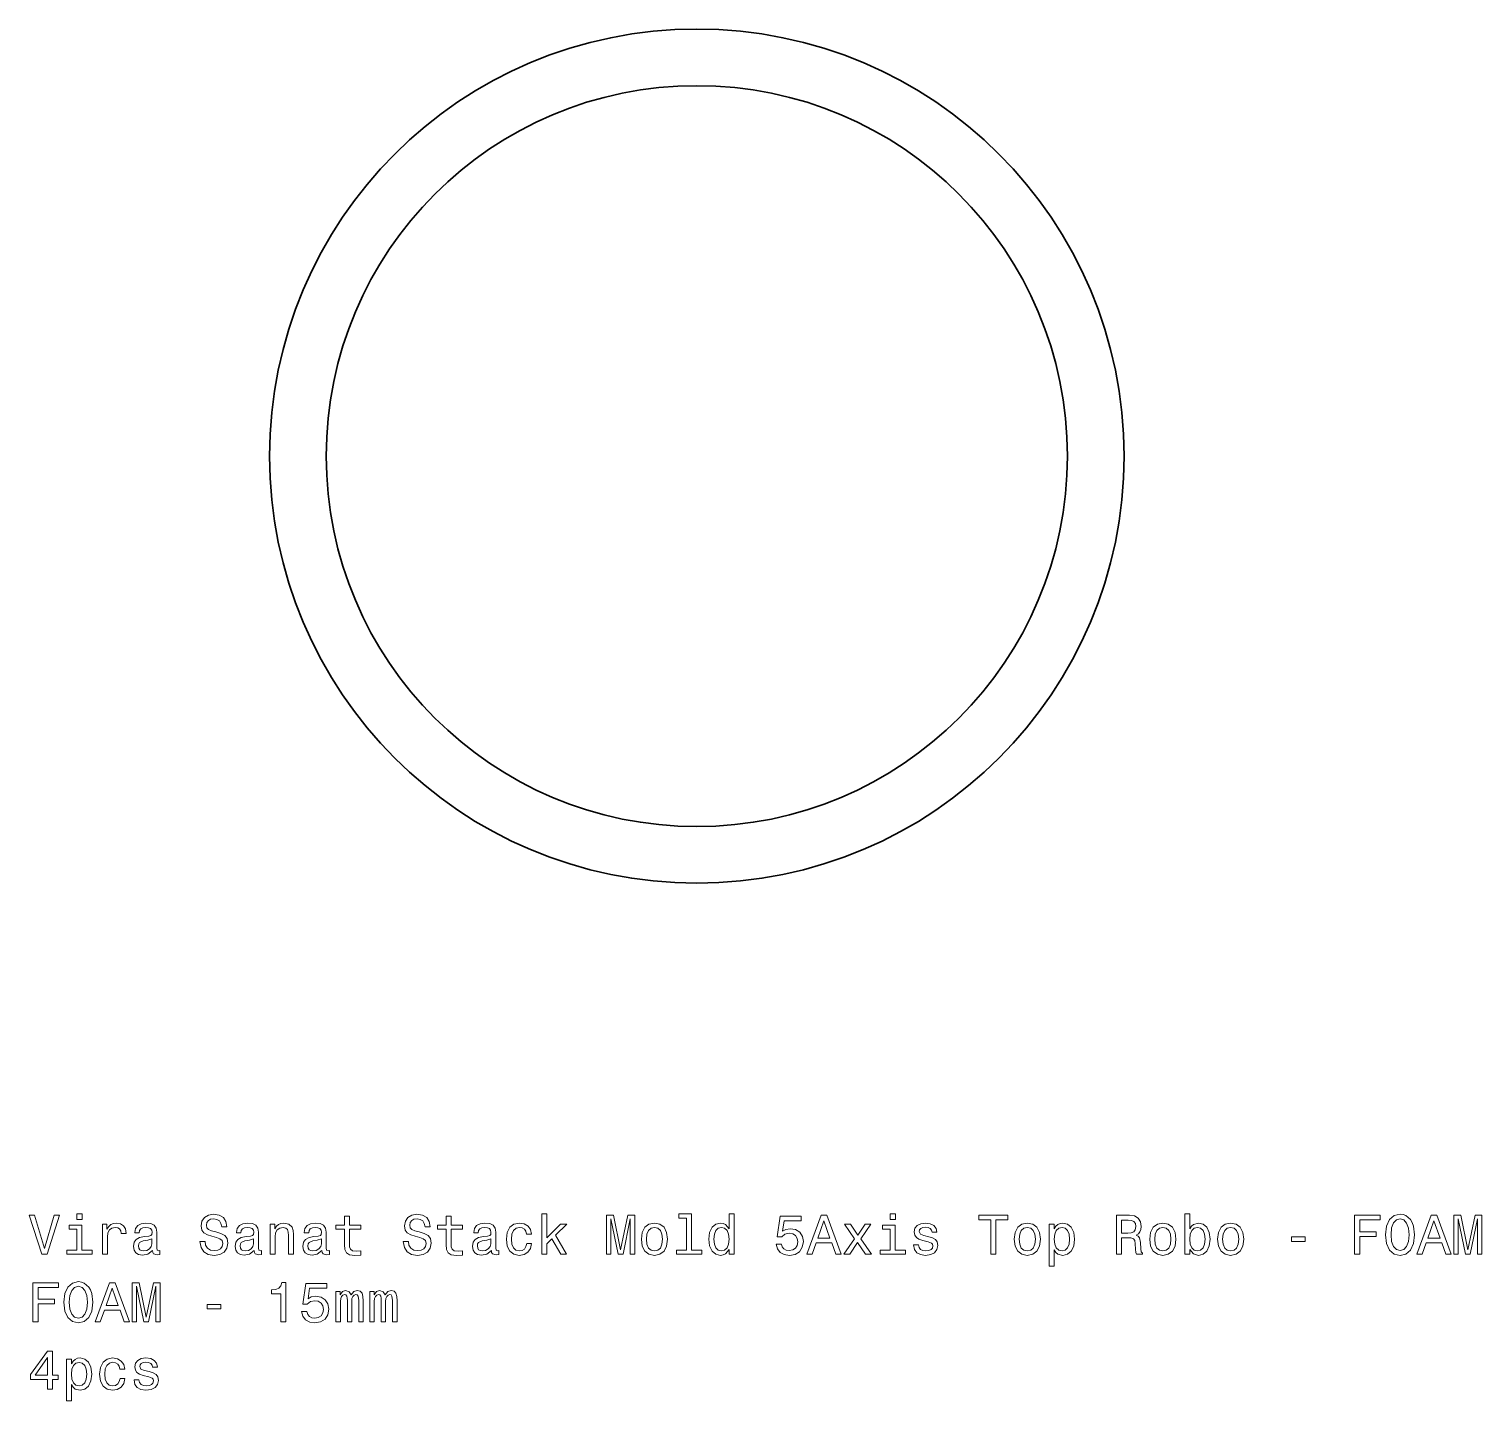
# Model space of a CAD drawing. Extents: x -193 to 550, y -379 to 324.
import ezdxf

# ---------------------------------------------------------------- set-up
doc = ezdxf.new("R2010")
doc.units = 0

msp = doc.modelspace()

# ---------------------------------------------------------------- linework, layer by layer
at = {"color": 7, "lineweight": 13}
for points in [[(-180.439621, -283.760529), (-185.454041, -300.792206), (-190.612534, -283.760529), (-193.350296, -283.760529), (-186.894958, -303.789337), (-184.013107, -303.789337), (-177.701874, -283.760529)], [(-166.318588, -301.656769), (-166.318588, -288.832581), (-172.831558, -288.832581), (-172.831558, -290.993958), (-168.854614, -290.993958), (-168.854614, -301.656769), (-174.041931, -301.656769), (-174.041931, -303.789337), (-161.073639, -303.789337), (-161.073639, -301.656769)], [(-166.232132, -283.097687), (-168.912247, -283.097687), (-168.912247, -285.979553), (-166.232132, -285.979553)], [(-155.771042, -303.789337), (-153.235016, -303.789337), (-153.235016, -294.942078), (-152.975647, -292.809509), (-152.197556, -291.282135), (-150.929535, -290.359955), (-149.229248, -290.042938), (-147.961243, -290.244659), (-147.010223, -290.821045), (-146.433868, -291.800873), (-146.232132, -293.126526), (-143.667297, -293.126526), (-144.013123, -290.792206), (-144.964127, -289.120758), (-146.549133, -288.112091), (-148.71051, -287.766296), (-150.180267, -287.996826), (-151.448273, -288.573212), (-152.572189, -289.55304), (-153.465561, -290.878662), (-153.465561, -288.313843), (-155.771042, -288.313843)], [(-130.180267, -301.772034), (-130.180267, -301.85849), (-130.036163, -302.838318), (-129.603882, -303.529968), (-127.78833, -304.077515), (-126.376221, -303.846985), (-126.376221, -301.887329), (-126.981415, -301.973785), (-127.78833, -301.599121), (-127.932419, -300.446411), (-127.932419, -292.434875), (-128.278244, -290.388763), (-129.286896, -288.947845), (-131.044815, -288.083282), (-133.523193, -287.766296), (-135.943939, -288.112091), (-137.730682, -289.091919), (-138.854614, -290.619324), (-139.229248, -292.636597), (-139.229248, -292.809509), (-136.952591, -292.809509), (-136.750854, -291.599121), (-136.116852, -290.734589), (-135.079391, -290.215851), (-133.60965, -290.01413), (-132.19754, -290.158203), (-131.188904, -290.590485), (-130.58371, -291.339783), (-130.381989, -292.377228), (-130.497253, -293.587616), (-130.958359, -294.19281), (-132.111099, -294.480988), (-134.272476, -294.711517), (-136.750854, -295.230255), (-138.508789, -296.152435), (-139.546249, -297.593384), (-139.863251, -299.725922), (-139.575073, -301.62796), (-138.681702, -303.04007), (-137.240784, -303.933441), (-135.252304, -304.250427), (-132.572189, -303.645233)], [(-103.263832, -297.189911), (-105.886314, -297.189911), (-105.309944, -300.244659), (-103.869019, -302.492493), (-101.650002, -303.846985), (-98.652885, -304.336884), (-95.684586, -303.875793), (-93.465561, -302.607788), (-92.053459, -300.619324), (-91.534729, -297.996826), (-91.967003, -295.633728), (-93.177383, -294.106354), (-95.137032, -293.097687), (-97.759514, -292.348419), (-100.007355, -291.800873), (-101.477089, -291.16687), (-102.312828, -290.244659), (-102.572189, -288.803741), (-102.312828, -287.506927), (-101.563545, -286.5271), (-100.410812, -285.864258), (-98.825798, -285.633728), (-97.21196, -285.921906), (-95.943947, -286.700012), (-95.108215, -287.996826), (-94.704758, -289.754761), (-92.082275, -289.754761), (-92.082275, -289.697113), (-92.543373, -286.98819), (-93.897842, -284.970886), (-96.030403, -283.702881), (-98.912247, -283.270599), (-101.505913, -283.702881), (-103.523201, -284.913269), (-104.82003, -286.786469), (-105.281128, -289.207214), (-104.906487, -291.368591), (-103.811386, -292.838318), (-102.082275, -293.818146), (-99.71917, -294.567444), (-97.384872, -295.230255), (-95.626945, -295.864258), (-94.560661, -296.786469), (-94.186028, -298.285004), (-94.531845, -299.812378), (-95.425217, -300.965118), (-96.779686, -301.685577), (-98.537613, -301.916138), (-100.497261, -301.599121), (-101.995827, -300.676941), (-102.946831, -299.178375)], [(-78.134155, -301.772034), (-78.134155, -301.85849), (-77.990059, -302.838318), (-77.557785, -303.529968), (-75.742226, -304.077515), (-74.330116, -303.846985), (-74.330116, -301.887329), (-74.93531, -301.973785), (-75.742226, -301.599121), (-75.886314, -300.446411), (-75.886314, -292.434875), (-76.23214, -290.388763), (-77.240784, -288.947845), (-78.998711, -288.083282), (-81.477097, -287.766296), (-83.897842, -288.112091), (-85.684586, -289.091919), (-86.808502, -290.619324), (-87.183144, -292.636597), (-87.183144, -292.809509), (-84.906487, -292.809509), (-84.704758, -291.599121), (-84.070755, -290.734589), (-83.033287, -290.215851), (-81.563545, -290.01413), (-80.151443, -290.158203), (-79.142799, -290.590485), (-78.537613, -291.339783), (-78.335884, -292.377228), (-78.451157, -293.587616), (-78.912254, -294.19281), (-80.064987, -294.480988), (-82.226372, -294.711517), (-84.704758, -295.230255), (-86.462685, -296.152435), (-87.500145, -297.593384), (-87.817154, -299.725922), (-87.528969, -301.62796), (-86.635597, -303.04007), (-85.194672, -303.933441), (-83.2062, -304.250427), (-80.526085, -303.645233)], [(-69.978539, -303.789337), (-67.442513, -303.789337), (-67.442513, -294.855621), (-67.183144, -292.809509), (-66.347412, -291.310944), (-65.050583, -290.388763), (-63.321472, -290.042938), (-61.938187, -290.331116), (-61.073639, -291.109222), (-60.641357, -292.406067), (-60.497269, -294.135162), (-60.497269, -303.789337), (-57.961243, -303.789337), (-57.961243, -293.616425), (-58.076523, -291.570313), (-58.595245, -289.870026), (-60.295532, -288.313843), (-62.946838, -287.766296), (-64.41658, -287.968018), (-65.655762, -288.515564), (-66.722054, -289.437744), (-67.557785, -290.676941), (-67.557785, -288.313843), (-69.978539, -288.313843)], [(-43.436737, -301.772034), (-43.436737, -301.85849), (-43.292648, -302.838318), (-42.860367, -303.529968), (-41.044815, -304.077515), (-39.632706, -303.846985), (-39.632706, -301.887329), (-40.2379, -301.973785), (-41.044815, -301.599121), (-41.188904, -300.446411), (-41.188904, -292.434875), (-41.534729, -290.388763), (-42.543365, -288.947845), (-44.3013, -288.083282), (-46.779678, -287.766296), (-49.200439, -288.112091), (-50.987183, -289.091919), (-52.111099, -290.619324), (-52.485733, -292.636597), (-52.485733, -292.809509), (-50.209076, -292.809509), (-50.007355, -291.599121), (-49.373337, -290.734589), (-48.335876, -290.215851), (-46.866135, -290.01413), (-45.454041, -290.158203), (-44.445389, -290.590485), (-43.840195, -291.339783), (-43.638474, -292.377228), (-43.753754, -293.587616), (-44.214844, -294.19281), (-45.367584, -294.480988), (-47.528961, -294.711517), (-50.007355, -295.230255), (-51.765274, -296.152435), (-52.802734, -297.593384), (-53.119736, -299.725922), (-52.831558, -301.62796), (-51.938187, -303.04007), (-50.497269, -303.933441), (-48.508789, -304.250427), (-45.828674, -303.645233)], [(-31.880539, -290.993958), (-31.880539, -298.746124), (-31.707626, -301.253326), (-30.900711, -302.982422), (-29.28688, -303.991058), (-26.549133, -304.336884), (-23.552017, -304.19281), (-23.552017, -302.002594), (-25.742218, -302.175507), (-27.730682, -301.944946), (-28.796967, -301.224487), (-29.258057, -300.01413), (-29.344513, -298.313843), (-29.344513, -290.993958), (-23.552017, -290.993958), (-23.552017, -288.832581), (-29.344513, -288.832581), (-29.344513, -284.308075), (-31.880539, -284.308075), (-31.880539, -288.832581), (-36.260941, -288.832581), (-36.260941, -290.993958)], [(0.8284, -297.189911), (-1.794067, -297.189911), (-1.217712, -300.244659), (0.223221, -302.492493), (2.44223, -303.846985), (5.439362, -304.336884), (8.407654, -303.875793), (10.626678, -302.607788), (12.038773, -300.619324), (12.55751, -297.996826), (12.125229, -295.633728), (10.914856, -294.106354), (8.9552, -293.097687), (6.332733, -292.348419), (4.084885, -291.800873), (2.615143, -291.16687), (1.779419, -290.244659), (1.52005, -288.803741), (1.779419, -287.506927), (2.528687, -286.5271), (3.681427, -285.864258), (5.266449, -285.633728), (6.88028, -285.921906), (8.148285, -286.700012), (8.984024, -287.996826), (9.387482, -289.754761), (12.009964, -289.754761), (12.009964, -289.697113), (11.548859, -286.98819), (10.194397, -284.970886), (8.061829, -283.702881), (5.179993, -283.270599), (2.586334, -283.702881), (0.569031, -284.913269), (-0.727798, -286.786469), (-1.188889, -289.207214), (-0.81424, -291.368591), (0.280853, -292.838318), (2.009964, -293.818146), (4.373077, -294.567444), (6.707367, -295.230255), (8.465286, -295.864258), (9.53157, -296.786469), (9.906219, -298.285004), (9.560394, -299.812378), (8.667023, -300.965118), (7.312561, -301.685577), (5.554626, -301.916138), (3.594971, -301.599121), (2.09642, -300.676941), (1.145401, -299.178375)], [(20.165588, -290.993958), (20.165588, -298.746124), (20.338501, -301.253326), (21.145416, -302.982422), (22.759247, -303.991058), (25.496994, -304.336884), (28.49411, -304.19281), (28.49411, -302.002594), (26.303909, -302.175507), (24.315445, -301.944946), (23.249161, -301.224487), (22.788071, -300.01413), (22.701614, -298.313843), (22.701614, -290.993958), (28.49411, -290.993958), (28.49411, -288.832581), (22.701614, -288.832581), (22.701614, -284.308075), (20.165588, -284.308075), (20.165588, -288.832581), (15.785187, -288.832581), (15.785187, -290.993958)], [(43.306808, -301.772034), (43.306808, -301.85849), (43.450897, -302.838318), (43.883179, -303.529968), (45.69873, -304.077515), (47.11084, -303.846985), (47.11084, -301.887329), (46.505646, -301.973785), (45.69873, -301.599121), (45.554642, -300.446411), (45.554642, -292.434875), (45.208817, -290.388763), (44.20018, -288.947845), (42.442245, -288.083282), (39.963867, -287.766296), (37.543106, -288.112091), (35.756363, -289.091919), (34.632446, -290.619324), (34.257813, -292.636597), (34.257813, -292.809509), (36.53447, -292.809509), (36.736191, -291.599121), (37.370209, -290.734589), (38.407669, -290.215851), (39.877411, -290.01413), (41.289505, -290.158203), (42.298157, -290.590485), (42.903351, -291.339783), (43.105072, -292.377228), (42.989792, -293.587616), (42.528702, -294.19281), (41.375961, -294.480988), (39.214584, -294.711517), (36.736191, -295.230255), (34.978271, -296.152435), (33.940811, -297.593384), (33.62381, -299.725922), (33.911987, -301.62796), (34.805359, -303.04007), (36.246277, -303.933441), (38.234756, -304.250427), (40.914871, -303.645233)], [(61.318329, -293.443512), (63.825531, -293.443512), (63.306793, -291.138031), (62.067627, -289.322479), (60.13678, -288.198547), (57.629578, -287.766296), (54.863007, -288.342651), (52.759262, -289.956482), (51.433609, -292.578949), (50.972519, -296.094818), (51.404785, -299.581848), (52.701614, -302.175507), (54.747726, -303.789337), (57.543121, -304.336884), (60.0215, -303.904602), (61.952332, -302.694244), (63.277985, -300.792206), (63.85437, -298.256195), (61.433609, -298.256195), (61.001328, -299.870026), (60.194412, -301.080414), (59.041672, -301.829681), (57.629578, -302.060242), (55.871643, -301.685577), (54.603638, -300.532867), (53.825546, -298.659668), (53.566177, -296.008362), (53.825546, -293.414703), (54.632462, -291.541504), (55.929291, -290.388763), (57.629578, -289.985291), (59.128128, -290.244659), (60.25206, -290.907501), (61.001328, -292.002594)], [(69.156952, -303.789337), (71.692993, -303.789337), (71.692993, -298.342651), (74.344269, -295.777802), (78.897583, -303.789337), (81.75061, -303.789337), (76.073395, -294.019897), (81.894714, -288.313843), (78.695862, -288.313843), (71.692993, -295.287903), (71.692993, -283.097687), (69.156952, -283.097687)], [(102.269318, -303.789337), (104.488342, -303.789337), (104.488342, -285.633728), (108.234741, -303.789337), (110.713135, -303.789337), (114.430725, -285.633728), (114.430725, -303.789337), (116.678558, -303.789337), (116.678558, -283.789337), (113.162689, -283.789337), (109.473938, -301.426239), (105.813995, -283.789337), (102.269318, -283.789337)], [(120.107941, -296.065979), (120.569031, -299.581848), (121.894684, -302.175507), (123.998444, -303.789337), (126.822632, -304.336884), (129.618011, -303.789337), (131.721771, -302.204315), (133.047424, -299.610657), (133.537323, -296.065979), (133.047424, -292.55014), (131.721771, -289.927673), (129.618011, -288.342651), (126.822632, -287.766296), (123.998444, -288.342651), (121.894684, -289.956482), (120.569031, -292.55014)], [(122.701599, -296.03717), (122.960968, -293.443512), (123.767883, -291.570313), (125.064697, -290.417572), (126.822632, -290.01413), (128.551758, -290.417572), (129.848572, -291.541504), (130.655487, -293.443512), (130.943665, -296.03717), (130.655487, -298.659668), (129.848572, -300.561676), (128.551758, -301.714417), (126.822632, -302.08905), (125.064697, -301.714417), (123.767883, -300.561676), (122.960968, -298.659668)], [(143.249146, -285.230255), (143.249146, -301.656769), (138.03299, -301.656769), (138.03299, -303.789337), (150.972473, -303.789337), (150.972473, -301.656769), (145.785156, -301.656769), (145.785156, -283.097687), (139.272186, -283.097687), (139.272186, -285.230255)], [(165.064697, -301.3974), (165.064697, -303.789337), (167.600708, -303.789337), (167.600708, -283.097687), (165.093506, -283.097687), (165.093506, -290.676941), (163.162689, -288.486755), (161.98111, -287.968018), (160.626648, -287.766296), (158.177094, -288.342651), (156.275055, -289.956482), (155.035889, -292.55014), (154.603607, -296.03717), (155.035889, -299.5242), (156.275055, -302.146698), (158.177094, -303.789337), (160.626648, -304.336884), (161.98111, -304.135162), (163.191498, -303.616425)], [(161.058929, -290.042938), (162.730408, -290.446411), (163.998413, -291.570313), (164.747681, -293.443512), (165.035889, -296.03717), (164.747681, -298.659668), (163.998413, -300.532867), (162.730408, -301.685577), (161.058929, -302.060242), (159.473907, -301.685577), (158.26355, -300.532867), (157.456635, -298.630829), (157.197266, -296.03717), (157.456635, -293.472321), (158.26355, -291.599121), (159.473907, -290.446411)], [(189.070435, -298.573212), (189.704437, -300.93631), (191.116547, -302.780701), (193.191467, -303.933441), (195.842773, -304.365692), (198.753448, -303.846985), (201.03009, -302.434875), (202.471008, -300.187042), (203.018555, -297.305176), (202.528656, -294.625061), (201.145355, -292.521332), (198.983978, -291.16687), (196.188599, -290.676941), (194.027222, -291.022766), (192.355743, -291.973785), (193.162659, -286.584717), (201.923462, -286.584717), (201.923462, -284.221619), (191.231812, -284.221619), (189.64682, -294.826813), (191.952271, -294.826813), (193.623749, -293.472321), (195.756317, -292.982422), (197.600708, -293.299438), (199.012787, -294.221619), (199.906158, -295.633728), (200.223175, -297.44928), (199.906158, -299.264832), (198.983978, -300.676941), (197.571869, -301.570313), (195.756317, -301.887329), (194.228943, -301.685577), (193.047394, -301.022766), (192.182831, -299.985291), (191.750549, -298.573212)], [(204.805298, -303.789337), (207.456604, -303.789337), (209.560333, -297.91037), (217.54306, -297.91037), (219.64679, -303.789337), (222.355743, -303.789337), (215.035858, -283.760529), (212.096375, -283.760529)], [(210.482544, -295.460815), (213.566101, -286.642365), (216.649689, -295.460815)], [(226.793762, -303.789337), (230.770721, -297.766296), (234.862915, -303.789337), (237.917694, -303.789337), (232.384552, -295.806641), (237.600677, -288.313843), (234.661194, -288.313843), (230.885986, -293.933441), (227.110779, -288.313843), (224.113647, -288.313843), (229.243317, -295.835449), (223.82547, -303.789337)], [(250.050232, -301.656769), (250.050232, -288.832581), (243.537262, -288.832581), (243.537262, -290.993958), (247.514221, -290.993958), (247.514221, -301.656769), (242.326904, -301.656769), (242.326904, -303.789337), (255.295197, -303.789337), (255.295197, -301.656769)], [(250.136688, -283.097687), (247.456573, -283.097687), (247.456573, -285.979553), (250.136688, -285.979553)], [(267.226013, -294.769165), (264.776459, -294.19281), (262.960876, -293.529968), (262.355713, -292.175507), (262.528625, -291.224487), (263.133789, -290.532867), (264.113617, -290.100586), (265.525726, -289.927673), (266.880188, -290.100586), (267.946472, -290.619324), (268.638123, -291.3974), (268.9263, -292.434875), (271.404694, -292.434875), (271.404694, -292.377228), (270.972412, -290.504028), (269.790863, -289.034302), (267.946472, -288.112091), (265.525726, -287.766296), (263.076172, -288.112091), (261.289429, -289.06311), (260.165497, -290.47522), (259.819672, -292.261963), (260.079041, -293.991058), (260.885956, -295.201447), (262.211609, -296.065979), (264.142456, -296.671173), (266.966644, -297.362823), (268.69577, -298.083282), (269.15686, -298.659668), (269.329773, -299.5242), (269.070404, -300.590485), (268.378754, -301.3974), (267.254852, -301.916138), (265.756287, -302.08905), (264.171265, -301.916138), (263.018524, -301.310944), (262.240417, -300.331116), (261.923431, -298.976654), (259.473846, -298.976654), (259.877319, -301.282135), (261.058868, -302.953613), (262.932068, -303.96225), (265.525726, -304.336884), (268.23468, -303.96225), (270.223145, -302.953613), (271.433502, -301.339783), (271.865784, -299.236023), (271.548798, -297.420471), (270.655426, -296.181274), (269.185669, -295.374359)], [(298.983917, -303.789337), (301.635223, -303.789337), (301.635223, -286.210083), (307.687103, -286.210083), (307.687103, -283.789337), (292.903229, -283.789337), (292.903229, -286.210083), (298.983917, -286.210083)], [(310.943573, -296.065979), (311.404663, -299.581848), (312.730316, -302.175507), (314.834076, -303.789337), (317.658264, -304.336884), (320.453644, -303.789337), (322.557404, -302.204315), (323.883026, -299.610657), (324.372955, -296.065979), (323.883026, -292.55014), (322.557404, -289.927673), (320.453644, -288.342651), (317.658264, -287.766296), (314.834076, -288.342651), (312.730316, -289.956482), (311.404663, -292.55014)], [(313.537231, -296.03717), (313.7966, -293.443512), (314.603516, -291.570313), (315.90033, -290.417572), (317.658264, -290.01413), (319.38736, -290.417572), (320.684235, -291.541504), (321.491119, -293.443512), (321.779327, -296.03717), (321.491119, -298.659668), (320.684235, -300.561676), (319.38736, -301.714417), (317.658264, -302.08905), (315.90033, -301.714417), (314.603516, -300.561676), (313.7966, -298.659668)], [(331.433502, -290.70575), (331.433502, -288.313843), (328.89743, -288.313843), (328.89743, -309.783569), (331.433502, -309.783569), (331.433502, -301.426239), (332.326874, -302.780701), (333.33548, -303.674072), (335.87149, -304.336884), (338.292267, -303.789337), (340.194305, -302.146698), (341.433502, -299.55304), (341.894562, -296.03717), (341.433502, -292.55014), (340.194305, -289.956482), (338.292267, -288.342651), (335.87149, -287.766296), (334.488251, -287.939209), (333.306671, -288.486755), (332.298004, -289.408936)], [(335.43924, -302.060242), (333.738922, -301.685577), (332.499786, -300.532867), (331.721649, -298.659668), (331.462311, -296.03717), (331.721649, -293.443512), (332.499786, -291.570313), (333.738922, -290.446411), (335.43924, -290.042938), (336.995453, -290.446411), (338.23465, -291.599121), (339.012726, -293.472321), (339.300934, -296.03717), (339.012726, -298.630829), (338.23465, -300.532867), (336.995453, -301.685577)], [(363.277863, -303.789337), (365.957977, -303.789337), (365.957977, -295.34552), (368.695709, -295.34552), (370.712982, -295.431976), (371.980988, -295.835449), (372.672638, -296.786469), (372.960846, -298.486755), (373.10495, -301.080414), (373.277863, -302.780701), (373.623688, -303.789337), (376.649567, -303.789337), (376.649567, -303.241791), (375.986786, -302.434875), (375.756195, -300.93631), (375.554474, -297.708649), (375.064606, -295.316711), (374.401764, -294.567444), (373.364288, -294.019897), (374.517059, -293.299438), (375.323944, -292.290771), (375.842682, -291.022766), (376.015594, -289.495392), (375.612152, -287.074646), (374.459381, -285.259094), (372.557404, -284.163971), (369.963715, -283.789337), (363.277863, -283.789337)], [(369.214447, -286.238892), (370.972382, -286.411804), (372.211578, -286.959351), (372.989655, -287.968018), (373.248993, -289.55304), (372.960846, -291.224487), (372.182709, -292.233154), (370.857086, -292.751862), (369.041534, -292.895966), (365.957977, -292.895966), (365.957977, -286.238892)], [(380.338348, -296.065979), (380.799469, -299.581848), (382.125092, -302.175507), (384.228851, -303.789337), (387.05307, -304.336884), (389.848419, -303.789337), (391.952179, -302.204315), (393.277802, -299.610657), (393.767731, -296.065979), (393.277802, -292.55014), (391.952179, -289.927673), (389.848419, -288.342651), (387.05307, -287.766296), (384.228851, -288.342651), (382.125092, -289.956482), (380.799469, -292.55014)], [(382.931976, -296.03717), (383.191376, -293.443512), (383.99826, -291.570313), (385.295135, -290.417572), (387.05307, -290.01413), (388.782135, -290.417572), (390.07901, -291.541504), (390.885895, -293.443512), (391.174103, -296.03717), (390.885895, -298.659668), (390.07901, -300.561676), (388.782135, -301.714417), (387.05307, -302.08905), (385.295135, -301.714417), (383.99826, -300.561676), (383.191376, -298.659668)], [(400.828278, -301.3974), (402.701447, -303.616425), (405.266266, -304.336884), (407.687042, -303.789337), (409.617889, -302.146698), (410.828278, -299.5242), (411.289337, -296.03717), (410.828278, -292.55014), (409.589081, -289.956482), (407.687042, -288.342651), (405.266266, -287.766296), (402.730255, -288.515564), (401.69278, -289.437744), (400.828278, -290.676941), (400.828278, -283.097687), (398.292206, -283.097687), (398.292206, -303.789337), (400.828278, -303.789337)], [(408.695709, -296.03717), (408.407501, -298.630829), (407.629425, -300.532867), (406.390228, -301.685577), (404.834015, -302.060242), (403.133698, -301.685577), (401.894562, -300.532867), (401.116425, -298.659668), (400.857086, -296.03717), (401.116425, -293.443512), (401.894562, -291.570313), (403.133698, -290.446411), (404.834015, -290.042938), (406.390228, -290.446411), (407.629425, -291.599121), (408.407501, -293.472321)], [(415.035736, -296.065979), (415.496857, -299.581848), (416.822479, -302.175507), (418.926239, -303.789337), (421.750458, -304.336884), (424.545807, -303.789337), (426.649567, -302.204315), (427.975189, -299.610657), (428.465118, -296.065979), (427.975189, -292.55014), (426.649567, -289.927673), (424.545807, -288.342651), (421.750458, -287.766296), (418.926239, -288.342651), (416.822479, -289.956482), (415.496857, -292.55014)], [(417.629364, -296.03717), (417.888763, -293.443512), (418.695648, -291.570313), (419.992523, -290.417572), (421.750458, -290.01413), (423.479523, -290.417572), (424.776398, -291.541504), (425.583282, -293.443512), (425.87149, -296.03717), (425.583282, -298.659668), (424.776398, -300.561676), (423.479523, -301.714417), (421.750458, -302.08905), (419.992523, -301.714417), (418.695648, -300.561676), (417.888763, -298.659668)], [(485.237396, -303.789337), (487.917572, -303.789337), (487.917572, -294.596252), (496.33255, -294.596252), (496.33255, -292.204315), (487.917572, -292.204315), (487.917572, -286.210083), (498.263336, -286.210083), (498.263336, -283.789337), (485.237396, -283.789337)], [(501.087555, -293.789337), (501.606293, -298.285004), (503.104828, -301.599121), (505.439117, -303.645233), (508.493927, -304.336884), (511.519867, -303.645233), (513.882935, -301.599121), (515.352661, -298.285004), (515.900269, -293.789337), (515.352661, -289.322479), (514.718628, -287.506927), (513.882935, -286.008362), (511.519867, -283.96225), (510.078888, -283.443512), (508.493927, -283.241791), (505.410309, -283.96225), (503.076019, -285.979553), (501.606293, -289.293671)], [(503.854156, -293.789337), (504.171112, -290.302307), (505.122162, -287.737457), (506.591888, -286.181274), (508.493927, -285.633728), (510.367096, -286.181274), (511.836823, -287.766296), (512.787842, -290.331116), (513.133667, -293.789337), (512.787842, -297.276367), (511.836823, -299.841217), (510.367096, -301.3974), (508.493927, -301.916138), (506.591888, -301.3974), (505.122162, -299.841217), (504.171112, -297.305176)], [(517.081787, -303.789337), (519.733032, -303.789337), (521.836792, -297.91037), (529.81958, -297.91037), (531.92334, -303.789337), (534.632202, -303.789337), (527.312378, -283.760529), (524.372803, -283.760529)], [(522.759033, -295.460815), (525.842651, -286.642365), (528.926147, -295.460815)], [(535.986694, -303.789337), (538.205688, -303.789337), (538.205688, -285.633728), (541.952148, -303.789337), (544.430542, -303.789337), (548.148071, -285.633728), (548.148071, -303.789337), (550.395874, -303.789337), (550.395874, -283.789337), (546.880005, -283.789337), (543.191284, -301.426239), (539.531372, -283.789337), (535.986694, -283.789337)], [(-130.468445, -298.37146), (-130.81427, -299.870026), (-131.73645, -301.022766), (-133.119736, -301.772034), (-134.820023, -302.031403), (-135.915131, -301.887329), (-136.693222, -301.426239), (-137.183136, -300.619324), (-137.32724, -299.495392), (-137.21196, -298.486755), (-136.750854, -297.766296), (-134.906479, -296.959351), (-132.572189, -296.613556), (-130.468445, -295.921906)], [(-78.42234, -298.37146), (-78.768158, -299.870026), (-79.690353, -301.022766), (-81.073631, -301.772034), (-82.773926, -302.031403), (-83.869026, -301.887329), (-84.647125, -301.426239), (-85.137039, -300.619324), (-85.281128, -299.495392), (-85.165855, -298.486755), (-84.704758, -297.766296), (-82.860382, -296.959351), (-80.526085, -296.613556), (-78.42234, -295.921906)], [(-43.72493, -298.37146), (-44.070755, -299.870026), (-44.992935, -301.022766), (-46.376221, -301.772034), (-48.076508, -302.031403), (-49.171616, -301.887329), (-49.949707, -301.426239), (-50.439621, -300.619324), (-50.58371, -299.495392), (-50.468445, -298.486755), (-50.007355, -297.766296), (-48.162964, -296.959351), (-45.828674, -296.613556), (-43.72493, -295.921906)], [(43.018616, -298.37146), (42.672791, -299.870026), (41.75061, -301.022766), (40.367325, -301.772034), (38.667038, -302.031403), (37.57193, -301.887329), (36.793839, -301.426239), (36.303925, -300.619324), (36.159836, -299.495392), (36.275101, -298.486755), (36.736191, -297.766296), (38.580582, -296.959351), (40.914871, -296.613556), (43.018616, -295.921906)], [(452.960785, -297.189911), (459.934845, -297.189911), (459.934845, -294.913269), (452.960785, -294.913269)], [(-191.361816, -338.342651), (-188.681702, -338.342651), (-188.681702, -329.149567), (-180.266724, -329.149567), (-180.266724, -326.757629), (-188.681702, -326.757629), (-188.681702, -320.763397), (-178.335876, -320.763397), (-178.335876, -318.342651), (-191.361816, -318.342651)], [(-175.511673, -328.342651), (-174.992935, -332.838318), (-173.494385, -336.152435), (-171.160095, -338.198547), (-168.105331, -338.890198), (-165.079391, -338.198547), (-162.716278, -336.152435), (-161.246552, -332.838318), (-160.69899, -328.342651), (-161.246552, -323.875793), (-161.880554, -322.060242), (-162.716278, -320.561676), (-165.079391, -318.515564), (-166.520325, -317.996826), (-168.105331, -317.795105), (-171.188904, -318.515564), (-173.523193, -320.532867), (-174.992935, -323.846985)], [(-159.517441, -338.342651), (-156.866135, -338.342651), (-154.76239, -332.463684), (-146.779678, -332.463684), (-144.675934, -338.342651), (-141.96701, -338.342651), (-149.286896, -318.313843), (-152.226364, -318.313843)], [(-140.612534, -338.342651), (-138.393524, -338.342651), (-138.393524, -320.187042), (-134.647125, -338.342651), (-132.168732, -338.342651), (-128.451141, -320.187042), (-128.451141, -338.342651), (-126.203316, -338.342651), (-126.203316, -318.342651), (-129.719162, -318.342651), (-133.407928, -335.979553), (-137.067871, -318.342651), (-140.612534, -318.342651)], [(-64.531845, -338.342651), (-61.909378, -338.342651), (-61.909378, -318.198547), (-63.869019, -318.198547), (-64.387756, -319.956482), (-65.425217, -321.138031), (-67.010239, -321.829681), (-69.200439, -322.060242), (-69.200439, -324.106354), (-64.531845, -324.106354)], [(-53.811386, -333.126526), (-53.177383, -335.489624), (-51.765274, -337.334015), (-49.690338, -338.486755), (-47.039047, -338.919006), (-44.128387, -338.400299), (-41.85173, -336.98819), (-40.410812, -334.740356), (-39.863251, -331.85849), (-40.353165, -329.178375), (-41.73645, -327.074646), (-43.897842, -325.720184), (-46.693222, -325.230255), (-48.854614, -325.57608), (-50.526077, -326.5271), (-49.719162, -321.138031), (-40.958359, -321.138031), (-40.958359, -318.774933), (-51.649994, -318.774933), (-53.235016, -329.380127), (-50.929535, -329.380127), (-49.258072, -328.025635), (-47.125504, -327.535736), (-45.281128, -327.852753), (-43.869019, -328.774933), (-42.975647, -330.187042), (-42.658646, -332.002594), (-42.975647, -333.818146), (-43.897842, -335.230255), (-45.309937, -336.123627), (-47.125504, -336.440643), (-48.652878, -336.238892), (-49.834442, -335.57608), (-50.69899, -334.538605), (-51.131271, -333.126526)], [(-172.745102, -328.342651), (-172.428101, -324.855621), (-171.477097, -322.290771), (-170.007355, -320.734589), (-168.105331, -320.187042), (-166.232132, -320.734589), (-164.76239, -322.319611), (-163.811386, -324.88443), (-163.465561, -328.342651), (-163.811386, -331.829681), (-164.76239, -334.394531), (-166.232132, -335.950714), (-168.105331, -336.469452), (-170.007355, -335.950714), (-171.477097, -334.394531), (-172.428101, -331.85849)], [(-153.84021, -330.01413), (-150.756622, -321.195679), (-147.673065, -330.01413)], [(-36.289764, -338.342651), (-33.955475, -338.342651), (-33.955475, -327.996826), (-33.811371, -326.440643), (-33.379105, -325.316711), (-32.716278, -324.6539), (-31.85173, -324.394531), (-31.16008, -324.625061), (-30.69899, -325.201447), (-30.468445, -326.181274), (-30.381989, -327.478088), (-30.381989, -338.342651), (-28.191788, -338.342651), (-28.191788, -327.996826), (-28.047684, -326.469452), (-27.615417, -325.34552), (-26.923767, -324.6539), (-26.059219, -324.394531), (-25.367569, -324.625061), (-24.906479, -325.201447), (-24.618286, -327.478088), (-24.618286, -338.342651), (-22.283997, -338.342651), (-22.283997, -327.651001), (-22.428085, -325.431976), (-22.889191, -323.731689), (-23.811371, -322.694244), (-25.309937, -322.319611), (-27.067856, -322.895966), (-28.422333, -324.567444), (-29.488617, -322.924774), (-31.27536, -322.319611), (-32.917999, -322.895966), (-34.041931, -324.509796), (-34.041931, -322.867157), (-36.289764, -322.867157)], [(-18.941055, -338.342651), (-16.606766, -338.342651), (-16.606766, -327.996826), (-16.462662, -326.440643), (-16.030396, -325.316711), (-15.367569, -324.6539), (-14.503021, -324.394531), (-13.811371, -324.625061), (-13.350281, -325.201447), (-13.119736, -326.181274), (-13.033279, -327.478088), (-13.033279, -338.342651), (-10.843079, -338.342651), (-10.843079, -327.996826), (-10.698975, -326.469452), (-10.266708, -325.34552), (-9.575058, -324.6539), (-8.71051, -324.394531), (-8.01886, -324.625061), (-7.55777, -325.201447), (-7.269577, -327.478088), (-7.269577, -338.342651), (-4.935287, -338.342651), (-4.935287, -327.651001), (-5.079376, -325.431976), (-5.540482, -323.731689), (-6.462662, -322.694244), (-7.961227, -322.319611), (-9.719147, -322.895966), (-11.073624, -324.567444), (-12.139908, -322.924774), (-13.926651, -322.319611), (-15.56929, -322.895966), (-16.693222, -324.509796), (-16.693222, -322.867157), (-18.941055, -322.867157)], [(-102.197556, -331.743225), (-95.223488, -331.743225), (-95.223488, -329.466583), (-102.197556, -329.466583)], [(-183.869019, -372.895966), (-181.27536, -372.895966), (-181.27536, -367.939178), (-178.422333, -367.939178), (-178.422333, -365.633728), (-181.27536, -365.633728), (-181.27536, -353.328247), (-183.897842, -353.328247), (-192.658646, -365.403168), (-192.658646, -367.939178), (-183.869019, -367.939178)], [(-190.2379, -365.633728), (-183.869019, -356.671173), (-183.869019, -365.633728)], [(-171.678818, -359.812378), (-171.678818, -357.420471), (-174.214844, -357.420471), (-174.214844, -378.890198), (-171.678818, -378.890198), (-171.678818, -370.532867), (-170.785446, -371.887329), (-169.776794, -372.780701), (-167.240784, -373.443512), (-164.820038, -372.895966), (-162.918015, -371.253326), (-161.678818, -368.659668), (-161.217728, -365.143799), (-161.678818, -361.656769), (-162.918015, -359.06311), (-164.820038, -357.44928), (-167.240784, -356.872925), (-168.624069, -357.045837), (-169.805618, -357.593384), (-170.81427, -358.515564)], [(-146.866135, -362.55014), (-144.358932, -362.55014), (-144.87767, -360.244659), (-146.116852, -358.429108), (-148.047699, -357.305176), (-150.554901, -356.872925), (-153.321472, -357.44928), (-155.425217, -359.06311), (-156.75087, -361.685577), (-157.21196, -365.201447), (-156.779678, -368.688477), (-155.482849, -371.282135), (-153.436737, -372.895966), (-150.641357, -373.443512), (-148.162964, -373.01123), (-146.232132, -371.800873), (-144.906494, -369.898834), (-144.330109, -367.362823), (-146.75087, -367.362823), (-147.183136, -368.976654), (-147.990051, -370.187042), (-149.142792, -370.93631), (-150.554901, -371.16687), (-152.31282, -370.792206), (-153.580841, -369.639496), (-154.358932, -367.766296), (-154.618301, -365.11499), (-154.358932, -362.521332), (-153.552017, -360.648132), (-152.255188, -359.495392), (-150.554901, -359.091919), (-149.056335, -359.351288), (-147.932419, -360.01413), (-147.183136, -361.109222)], [(-131.794098, -363.875793), (-134.243652, -363.299438), (-136.059219, -362.636597), (-136.664413, -361.282135), (-136.491501, -360.331116), (-135.886307, -359.639496), (-134.906479, -359.207214), (-133.494385, -359.034302), (-132.139908, -359.207214), (-131.073639, -359.725952), (-130.381989, -360.504028), (-130.093811, -361.541504), (-127.615417, -361.541504), (-127.615417, -361.483856), (-128.047699, -359.610657), (-129.229248, -358.14093), (-131.073639, -357.218719), (-133.494385, -356.872925), (-135.943939, -357.218719), (-137.730682, -358.169739), (-138.854614, -359.581848), (-139.200439, -361.368591), (-138.941071, -363.097687), (-138.134155, -364.308075), (-136.808502, -365.172607), (-134.877655, -365.777802), (-132.053452, -366.469452), (-130.324356, -367.189911), (-129.863251, -367.766296), (-129.690338, -368.630829), (-129.949707, -369.697113), (-130.641357, -370.504028), (-131.765274, -371.022766), (-133.263824, -371.195679), (-134.848846, -371.022766), (-136.001587, -370.417572), (-136.779678, -369.437744), (-137.09668, -368.083282), (-139.546249, -368.083282), (-139.142792, -370.388763), (-137.961243, -372.060242), (-136.088043, -373.068878), (-133.494385, -373.443512), (-130.785446, -373.068878), (-128.796967, -372.060242), (-127.586601, -370.446411), (-127.15432, -368.342651), (-127.471321, -366.5271), (-128.364685, -365.287903), (-129.834442, -364.480988)], [(-167.67305, -371.16687), (-169.373352, -370.792206), (-170.612534, -369.639496), (-171.39064, -367.766296), (-171.649994, -365.143799), (-171.39064, -362.55014), (-170.612534, -360.676941), (-169.373352, -359.55304), (-167.67305, -359.149567), (-166.116852, -359.55304), (-164.87767, -360.70575), (-164.099564, -362.578949), (-163.811386, -365.143799), (-164.099564, -367.737457), (-164.87767, -369.639496), (-166.116852, -370.792206)]]:
    msp.add_lwpolyline(points, close=True, dxfattribs=at)
at = {"color": 7, "lineweight": 35}
for radius in [218.710416, 189.708673]:
    msp.add_circle((148.5, 105), radius, dxfattribs=at)

doc.saveas('drawing.dxf')
